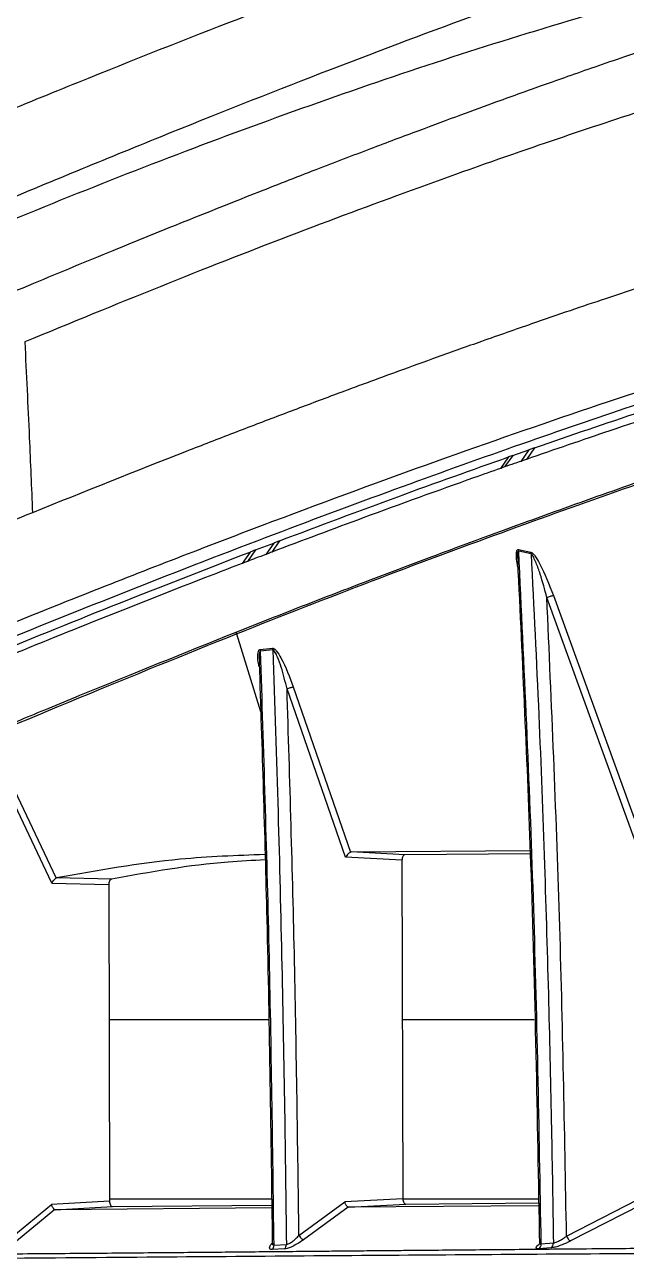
# Model space of a CAD drawing. Extents: x 939 to 1039, y 781 to 934.
# Drawn here: x 1020.579 to 1022.748, y 823.435 to 827.902 of the extents above; entities that cross this region are included whole.
import ezdxf

# ---------------------------------------------------------------- set-up
doc = ezdxf.new("R2010")
doc.units = 0
doc.header["$MEASUREMENT"] = 0
doc.layers.add('1', color=4, linetype='Continuous')

# ---------------------------------------------------------------- blocks, each defined once
blk = doc.blocks.new('Envoy')
at = {"layer": '1', "color": 3, "linetype": 'Continuous', "lineweight": 25}
for p, q in [((83.6703, 27.1688), (83.6408, 27.1273)), ((83.6851, 27.174), (83.6555, 27.1325)), ((83.6851, 27.174), (83.6703, 27.1688)), ((83.6851, 27.174), (83.7435, 27.1945)), ((83.7435, 27.1945), (83.7138, 27.1529)), ((83.7641, 27.2016), (83.7344, 27.1601)), ((83.7641, 27.2016), (83.7435, 27.1945)), ((82.7572, 26.8331), (82.823, 26.8583)), ((82.823, 26.8583), (82.7946, 26.8172)), ((82.8444, 26.8664), (82.8159, 26.8253)), ((82.8444, 26.8664), (82.823, 26.8583)), ((82.7381, 26.8258), (82.7098, 26.7848)), ((82.7572, 26.8331), (82.7289, 26.7921)), ((82.7572, 26.8331), (82.7381, 26.8258)), ((83.7063, 26.8348), (83.7507, 26.8249)), ((83.7513, 26.819), (83.707, 26.8289)), ((83.7513, 26.819), (83.7507, 26.8249)), ((84.1453, 25.7338), (83.8081, 26.6619)), ((83.8317, 26.669), (84.1639, 25.7525)), ((82.6889, 26.5309), (82.7758, 26.2499)), ((82.7742, 26.4744), (82.8184, 26.4791)), ((82.8195, 26.4732), (82.7754, 26.4685)), ((82.8195, 26.4732), (82.8184, 26.4791)), ((83.0821, 25.7247), (82.8711, 26.3324)), ((82.8933, 26.339), (83.1, 25.7433)), ((82.0384, 25.65), (81.8688, 26.0091)), ((82.0226, 25.6313), (81.8484, 26.0008)), ((83.1, 25.7433), (83.1022, 25.7437)), ((83.1022, 25.7437), (83.7475, 25.7492)), ((83.2964, 25.7334), (83.1022, 25.7437)), ((83.748, 25.7373), (83.2964, 25.7334)), ((83.2855, 25.7139), (83.0821, 25.7247)), ((83.2855, 25.7139), (83.2887, 24.493)), ((82.0384, 25.65), (82.0401, 25.6506)), ((82.2378, 25.6455), (82.0401, 25.6506)), ((82.0226, 25.6313), (82.2279, 25.626)), ((82.2279, 25.626), (82.2309, 24.4839)), ((82.2292, 25.1398), (82.8041, 25.1398)), ((83.287, 25.1398), (83.7627, 25.1398)), ((82.2309, 24.4839), (82.0211, 24.4725)), ((82.2309, 24.4928), (82.8151, 24.4928)), ((83.2887, 24.493), (83.0793, 24.4815)), ((83.2887, 24.4928), (83.7778, 24.4928)), ((83.8791, 24.3582), (84.1365, 24.4902)), ((81.8788, 24.3546), (82.0211, 24.4725)), ((82.033, 24.4535), (81.8953, 24.3393)), ((82.0344, 24.4532), (82.033, 24.4535)), ((82.0344, 24.4532), (82.242, 24.4645)), ((82.8156, 24.4599), (82.0344, 24.4532)), ((82.242, 24.4645), (82.8155, 24.4695)), ((82.9139, 24.3606), (83.0793, 24.4815)), ((83.091, 24.4624), (82.93, 24.3446)), ((83.0922, 24.4622), (83.091, 24.4624)), ((83.0922, 24.4622), (83.2997, 24.4736)), ((83.7784, 24.4678), (83.0922, 24.4622)), ((83.2997, 24.4736), (83.7782, 24.4777)), ((84.1481, 24.4708), (83.894, 24.3405)), ((82.862, 24.3117), (82.8176, 24.3094)), ((82.8241, 24.3255), (82.8686, 24.3279)), ((83.823, 24.3153), (83.7791, 24.3119)), ((83.7817, 24.3344), (83.7821, 24.3342)), ((83.7878, 24.3298), (83.8318, 24.3332))]:
    blk.add_line(p, q, dxfattribs=at)
for centre, radius, start, end in [((82.7102, 26.5402), 0.0232, 188.0288, 203.3551), ((82.8033, 24.3246), 0.0208, 313.189, 2.6485), ((82.8479, 24.3269), 0.0208, 312.8739, 2.6979), ((83.768, 24.3283), 0.0198, 303.9862, 4.1181), ((83.812, 24.3318), 0.0198, 303.5551, 4.1453)]:
    blk.add_arc(centre, radius, start, end, dxfattribs=at)
for points, knots in [([(80.2481, 27.7214), (80.4718, 27.8206), (80.9193, 28.0193), (81.5538, 28.2896), (82.1611, 28.5397), (82.7371, 28.7668), (83.2844, 28.973), (83.6218, 29.0911), (83.7906, 29.1501)], [0, 0, 0, 0, 0.166182, 0.332485, 0.499039, 0.665837, 0.832845, 1, 1, 1, 1]), ([(85.2867, 28.9786), (85.2694, 28.9741), (85.2344, 28.9652), (85.1823, 28.9512), (85.1293, 28.9368), (85.0766, 28.9222), (85.0241, 28.9075), (84.9721, 28.8926), (84.8918, 28.8694), (84.7839, 28.8373), (84.6405, 28.7933), (84.4945, 28.7471), (84.347, 28.6991), (84.2126, 28.6544), (84.0918, 28.6133), (83.9847, 28.5764), (83.8868, 28.5422), (83.7979, 28.5107), (83.7126, 28.4802), (83.6139, 28.4446), (83.4915, 28.3999), (83.3402, 28.3437), (83.1664, 28.2782), (82.9688, 28.2024), (82.7462, 28.1154), (82.5024, 28.0183), (82.2374, 27.9108), (81.9511, 27.7924), (81.6371, 27.6599), (81.3168, 27.5226), (81.0963, 27.4257), (80.9937, 27.3807)], [0, 0, 0, 0, 0.016661, 0.033749, 0.050645, 0.067231, 0.083488, 0.099427, 0.115049, 0.156379, 0.195319, 0.238562, 0.278422, 0.314901, 0.344615, 0.371631, 0.39595, 0.417573, 0.436869, 0.457793, 0.488326, 0.523229, 0.562503, 0.606147, 0.654158, 0.706537, 0.759922, 0.817188, 0.878335, 0.943369, 1, 1, 1, 1]), ([(84.0524, 28.9405), (83.8832, 28.8811), (83.5451, 28.7624), (82.9963, 28.555), (82.4187, 28.3266), (81.8095, 28.0749), (81.1728, 27.8028), (80.7237, 27.6029), (80.4992, 27.503)], [0, 0, 0, 0, 0.167157, 0.334161, 0.500955, 0.667509, 0.833814, 1, 1, 1, 1]), ([(80.7192, 27.503), (81.0348, 27.65), (81.6668, 27.9445), (82.6236, 28.3236), (83.5856, 28.6607), (84.2307, 28.8428), (84.553, 28.9338)], [0, 0, 0, 0, 0.249574, 0.499809, 0.750089, 1, 1, 1, 1]), ([(85.1369, 28.6996), (85.1219, 28.6964), (85.0912, 28.69), (85.0442, 28.6778), (84.9958, 28.6656), (84.9466, 28.6527), (84.8968, 28.6395), (84.8464, 28.6259), (84.7954, 28.6118), (84.6529, 28.5719), (84.4212, 28.5032), (84.0838, 28.396), (83.7231, 28.2747), (83.3234, 28.133), (82.8817, 27.9678), (82.4178, 27.7866), (82.0893, 27.6513), (81.9251, 27.5837)], [0, 0, 0, 0, 0.01857, 0.03808, 0.057718, 0.077378, 0.097021, 0.116659, 0.136293, 0.155925, 0.279289, 0.389406, 0.499519, 0.624641, 0.749759, 0.87488, 1, 1, 1, 1]), ([(84.4649, 27.884), (84.4431, 27.8772), (84.3963, 27.8624), (84.3195, 27.8379), (84.231, 27.8093), (84.1302, 27.7763), (84.0163, 27.7384), (83.8896, 27.6956), (83.7412, 27.6446), (83.5814, 27.5887), (83.4211, 27.5315), (83.2822, 27.4812), (83.1736, 27.4414), (83.0848, 27.4086), (83.0079, 27.3799), (82.9265, 27.3493), (82.8443, 27.3183), (82.7613, 27.2867), (82.6775, 27.2545), (82.5929, 27.2218), (82.3566, 27.13), (82.1399, 27.0429), (81.953, 26.9676)], [0, 0, 0, 0, 0.030935, 0.0667, 0.107321, 0.152829, 0.203264, 0.258672, 0.317865, 0.392599, 0.457689, 0.513028, 0.558516, 0.58532, 0.61629, 0.647307, 0.678368, 0.709472, 0.740618, 0.771803, 0.803025, 1, 1, 1, 1]), ([(84.6571, 27.57), (84.5767, 27.5449), (84.3353, 27.4696), (83.9015, 27.3261), (83.3434, 27.1306), (82.7486, 26.9106), (82.1232, 26.6678), (81.4693, 26.4026), (80.7871, 26.1155), (80.077, 25.808), (79.5788, 25.5851), (79.3299, 25.4737)], [0, 0, 0, 0, 0.059176, 0.177657, 0.296142, 0.414606, 0.533071, 0.649759, 0.766539, 0.883316, 1, 1, 1, 1]), ([(81.9251, 27.5837), (81.9307, 27.4687), (81.9406, 27.2634), (81.9492, 27.058), (81.953, 26.9676)], [0, 0, 0, 0, 0.559999, 1, 1, 1, 1]), ([(79.4369, 25.467), (79.6326, 25.5548), (80.0268, 25.7315), (80.599, 25.9817), (81.1613, 26.2221), (81.7099, 26.4503), (82.2462, 26.6666), (82.755, 26.8645), (83.2307, 27.0425), (83.6653, 27.1988), (84.0656, 27.3367), (84.4347, 27.4587), (84.6598, 27.5289), (84.7705, 27.5634)], [0, 0, 0, 0, 0.091503, 0.184255, 0.278388, 0.373689, 0.469634, 0.56825, 0.660208, 0.749357, 0.835644, 0.919152, 1, 1, 1, 1]), ([(83.7641, 27.2016), (83.8937, 27.2463), (84.151, 27.3349), (84.3866, 27.4107), (84.5036, 27.4484)], [0, 0, 0, 0, 0.503526, 1, 1, 1, 1]), ([(84.473, 27.4066), (84.4448, 27.3975), (84.3034, 27.3524), (84.0614, 27.2728), (83.8354, 27.1949), (83.7344, 27.1601)], [0, 0, 0, 0, 0.121422, 0.607164, 1, 1, 1, 1]), ([(82.6872, 26.5369), (82.7674, 26.5686), (82.9292, 26.6325), (83.1124, 26.7029), (83.2419, 26.7521), (83.3182, 26.781), (83.3969, 26.8104), (83.4852, 26.8434), (83.6539, 26.9057), (83.8976, 26.9942), (84.2036, 27.1024), (84.3974, 27.1685), (84.4956, 27.2019)], [0, 0, 0, 0, 0.120873, 0.244066, 0.284059, 0.324432, 0.365184, 0.409718, 0.466942, 0.640184, 0.817851, 1, 1, 1, 1]), ([(82.6889, 26.5309), (82.8536, 26.5957), (83.1829, 26.7253), (83.648, 26.8978), (84.091, 27.0567), (84.3622, 27.1489), (84.4977, 27.195)], [0, 0, 0, 0, 0.250004, 0.500005, 0.750004, 1, 1, 1, 1]), ([(82.8444, 26.8664), (82.988, 26.9204), (83.2726, 27.0275), (83.5386, 27.1221), (83.6703, 27.1688)], [0, 0, 0, 0, 0.505019, 1, 1, 1, 1]), ([(83.6408, 27.1274), (83.6086, 27.116), (83.4477, 27.0592), (83.176, 26.961), (82.9265, 26.867), (82.8159, 26.8253)], [0, 0, 0, 0, 0.12215, 0.610799, 1, 1, 1, 1]), ([(83.6555, 27.1325), (83.6533, 27.1317), (83.6484, 27.13), (83.6435, 27.1283), (83.6408, 27.1273)], [0, 0, 0, 0, 0.443368, 1, 1, 1, 1]), ([(83.7138, 27.1529), (83.7059, 27.1502), (83.6865, 27.1434), (83.6671, 27.1366), (83.6555, 27.1325)], [0, 0, 0, 0, 0.407537, 1, 1, 1, 1]), ([(83.7344, 27.1601), (83.7318, 27.1592), (83.7249, 27.1568), (83.718, 27.1544), (83.7138, 27.1529)], [0, 0, 0, 0, 0.387461, 1, 1, 1, 1]), ([(81.953, 26.9676), (81.7401, 26.8801), (81.3147, 26.705), (80.6378, 26.4129), (79.9391, 26.1031), (79.45, 25.8789), (79.2064, 25.7673)], [0, 0, 0, 0, 0.251744, 0.5032197, 0.7526392, 1, 1, 1, 1]), ([(81.8331, 26.4664), (81.9884, 26.5295), (82.2983, 26.6556), (82.5917, 26.7691), (82.7381, 26.8258)], [0, 0, 0, 0, 0.500854, 1, 1, 1, 1]), ([(82.7946, 26.8172), (82.7824, 26.8125), (82.7605, 26.8042), (82.7385, 26.7958), (82.7289, 26.7921)], [0, 0, 0, 0, 0.559841, 1, 1, 1, 1]), ([(82.8159, 26.8253), (82.8131, 26.8242), (82.806, 26.8215), (82.7989, 26.8188), (82.7946, 26.8172)], [0, 0, 0, 0, 0.396832, 1, 1, 1, 1]), ([(83.7033, 26.7717), (83.7028, 26.7743), (83.7003, 26.7861), (83.6986, 26.802), (83.698, 26.8182), (83.699, 26.8279), (83.7012, 26.8332), (83.7039, 26.835), (83.7055, 26.8349), (83.7063, 26.8348)], [0, 0, 0, 0, 0.100505, 0.444105, 0.625448, 0.77245, 0.895486, 0.948556, 1, 1, 1, 1]), ([(83.707, 26.8289), (83.7067, 26.829), (83.706, 26.8292), (83.7047, 26.8286), (83.7031, 26.8258), (83.7013, 26.8142), (83.703, 26.8015), (83.7044, 26.7917)], [0, 0, 0, 0, 0.040306, 0.081195, 0.167758, 0.359982, 1, 1, 1, 1]), ([(83.707, 26.8289), (83.707, 26.83), (83.707, 26.832), (83.7065, 26.8339), (83.7063, 26.8348)], [0, 0, 0, 0, 0.508806, 1, 1, 1, 1]), ([(83.7878, 24.3298), (83.7804, 24.7465), (83.7656, 25.5801), (83.7265, 26.4126), (83.707, 26.8289)], [0, 0, 0, 0, 0.499974, 1, 1, 1, 1]), ([(83.7507, 26.8249), (83.7517, 26.8245), (83.7537, 26.8238), (83.7588, 26.8196), (83.769, 26.8071), (83.7978, 26.7576), (83.8167, 26.7081), (83.8317, 26.669)], [0, 0, 0, 0, 0.02818, 0.059243, 0.135727, 0.317077, 1, 1, 1, 1]), ([(83.8081, 26.6619), (83.8007, 26.6902), (83.7895, 26.7325), (83.7723, 26.7804), (83.7625, 26.803), (83.7571, 26.8129), (83.7542, 26.8168), (83.7525, 26.8184), (83.7517, 26.8188), (83.7513, 26.819)], [0, 0, 0, 0, 0.513589, 0.767234, 0.890271, 0.948377, 0.975297, 0.987942, 1, 1, 1, 1]), ([(83.7513, 26.819), (83.761, 26.6251), (83.7796, 26.2516), (83.7998, 25.7121), (83.8146, 25.2149), (83.8251, 24.76), (83.8296, 24.4708), (83.8318, 24.3332)], [0, 0, 0, 0, 0.234114, 0.451177, 0.651175, 0.834112, 1, 1, 1, 1]), ([(82.7098, 26.7847), (82.6744, 26.7711), (82.4973, 26.703), (82.1995, 26.5859), (81.9276, 26.4753), (81.8065, 26.426)], [0, 0, 0, 0, 0.121705, 0.608565, 1, 1, 1, 1]), ([(82.7289, 26.7921), (82.7262, 26.7911), (82.7199, 26.7886), (82.7135, 26.7862), (82.7098, 26.7848)], [0, 0, 0, 0, 0.415251, 1, 1, 1, 1]), ([(83.7025, 26.7916), (83.7198, 26.428), (83.7588, 25.6074), (83.7735, 24.7857), (83.7817, 24.3281)], [0, 0, 0, 0, 0.44311, 1, 1, 1, 1]), ([(83.8081, 26.6619), (83.8104, 26.6628), (83.8146, 26.6646), (83.8213, 26.6667), (83.8273, 26.6684), (83.8302, 26.6688), (83.8317, 26.669)], [0, 0, 0, 0, 0.2651057, 0.4999801, 0.7348707, 1, 1, 1, 1]), ([(83.8791, 24.3582), (83.8723, 24.7423), (83.8588, 25.5106), (83.825, 26.2781), (83.8081, 26.6619)], [0, 0, 0, 0, 0.499948, 1, 1, 1, 1]), ([(81.5234, 26.0586), (81.5553, 26.0721), (81.6196, 26.0992), (81.716, 26.1396), (81.8133, 26.1802), (81.9113, 26.221), (82.0152, 26.264), (82.2791, 26.3729), (82.5016, 26.4623), (82.6872, 26.5369)], [0, 0, 0, 0, 0.078852, 0.158953, 0.240302, 0.322898, 0.40674, 0.504921, 1, 1, 1, 1]), ([(81.5265, 26.0501), (81.7267, 26.1348), (82.127, 26.3042), (82.5016, 26.4554), (82.6889, 26.5309)], [0, 0, 0, 0, 0.499999, 1, 1, 1, 1]), ([(82.7709, 26.4117), (82.7691, 26.4202), (82.765, 26.4385), (82.7656, 26.4587), (82.7687, 26.4701), (82.7716, 26.4736), (82.7734, 26.4741), (82.7742, 26.4744)], [0, 0, 0, 0, 0.333121, 0.715402, 0.874114, 0.93956, 1, 1, 1, 1]), ([(82.7754, 26.4685), (82.7751, 26.4683), (82.7744, 26.4681), (82.7733, 26.4669), (82.7718, 26.4636), (82.7696, 26.4508), (82.771, 26.4372), (82.7722, 26.4265)], [0, 0, 0, 0, 0.037641, 0.076858, 0.160171, 0.341194, 1, 1, 1, 1]), ([(82.7754, 26.4685), (82.7753, 26.4695), (82.7751, 26.4715), (82.7745, 26.4734), (82.7742, 26.4744)], [0, 0, 0, 0, 0.508796, 1, 1, 1, 1]), ([(82.8241, 24.3255), (82.8194, 24.6828), (82.8099, 25.3973), (82.7869, 26.1114), (82.7754, 26.4685)], [0, 0, 0, 0, 0.499983, 1, 1, 1, 1]), ([(82.8184, 26.4791), (82.8193, 26.4791), (82.8213, 26.479), (82.8262, 26.4762), (82.8363, 26.4654), (82.8633, 26.4204), (82.8802, 26.3747), (82.8933, 26.339)], [0, 0, 0, 0, 0.029456, 0.060748, 0.136348, 0.324705, 1, 1, 1, 1]), ([(82.8711, 26.3324), (82.8646, 26.3584), (82.855, 26.3972), (82.8394, 26.441), (82.8303, 26.4612), (82.825, 26.4697), (82.8221, 26.4725), (82.8206, 26.4733), (82.8199, 26.4732), (82.8195, 26.4732)], [0, 0, 0, 0, 0.516785, 0.771131, 0.893486, 0.950197, 0.975981, 0.988138, 1, 1, 1, 1]), ([(82.8195, 26.4732), (82.8262, 26.2777), (82.8391, 25.8979), (82.8526, 25.3447), (82.8625, 24.8251), (82.8666, 24.4899), (82.8686, 24.3279)], [0, 0, 0, 0, 0.273503, 0.531333, 0.773496, 1, 1, 1, 1]), ([(82.7705, 26.4265), (82.7806, 26.1177), (82.8033, 25.418), (82.8127, 24.7179), (82.8179, 24.3267)], [0, 0, 0, 0, 0.441223, 1, 1, 1, 1]), ([(82.8711, 26.3324), (82.8733, 26.3332), (82.8773, 26.3348), (82.8835, 26.3367), (82.8892, 26.3383), (82.8919, 26.3388), (82.8933, 26.339)], [0, 0, 0, 0, 0.26407, 0.499991, 0.735931, 1, 1, 1, 1]), ([(82.9139, 24.3606), (82.9096, 24.6893), (82.9009, 25.3467), (82.881, 26.0039), (82.8711, 26.3324)], [0, 0, 0, 0, 0.4999651, 1, 1, 1, 1]), ([(82.7911, 25.7344), (82.6892, 25.7307), (82.4383, 25.7215), (82.1885, 25.677), (82.0401, 25.6506)], [0, 0, 0, 0, 0.4059761, 1, 1, 1, 1]), ([(83.1, 25.7433), (83.0989, 25.7426), (83.0965, 25.7412), (83.0919, 25.7369), (83.0868, 25.7312), (83.0837, 25.7269), (83.0821, 25.7247)], [0, 0, 0, 0, 0.219521, 0.459511, 0.720358, 1, 1, 1, 1]), ([(83.2964, 25.7334), (83.295, 25.7331), (83.2921, 25.7325), (83.2885, 25.7279), (83.286, 25.7215), (83.2857, 25.7164), (83.2855, 25.7139)], [0, 0, 0, 0, 0.255104, 0.508095, 0.753524, 1, 1, 1, 1]), ([(82.7917, 25.715), (82.7472, 25.7129), (82.5622, 25.7042), (82.3779, 25.6709), (82.2378, 25.6455)], [0, 0, 0, 0, 0.240069, 1, 1, 1, 1]), ([(82.0226, 25.6313), (82.024, 25.6335), (82.0267, 25.6377), (82.0312, 25.6434), (82.0353, 25.6478), (82.0375, 25.6493), (82.0384, 25.65)], [0, 0, 0, 0, 0.278423, 0.538372, 0.791255, 1, 1, 1, 1]), ([(82.2378, 25.6455), (82.2364, 25.645), (82.2338, 25.644), (82.2306, 25.6393), (82.2283, 25.6332), (82.228, 25.6284), (82.2279, 25.626)], [0, 0, 0, 0, 0.255587, 0.508906, 0.754128, 1, 1, 1, 1]), ([(82.2309, 24.4839), (82.2311, 24.4813), (82.2314, 24.4762), (82.234, 24.4699), (82.2376, 24.4653), (82.2405, 24.4648), (82.242, 24.4645)], [0, 0, 0, 0, 0.245229, 0.492618, 0.743515, 1, 1, 1, 1]), ([(83.2887, 24.493), (83.2889, 24.4904), (83.2892, 24.4853), (83.2918, 24.4789), (83.2954, 24.4744), (83.2983, 24.4739), (83.2997, 24.4736)], [0, 0, 0, 0, 0.246021, 0.493943, 0.744384, 1, 1, 1, 1]), ([(82.033, 24.4535), (82.0322, 24.454), (82.0304, 24.4552), (82.0273, 24.4594), (82.024, 24.4653), (82.0221, 24.4699), (82.0211, 24.4725)], [0, 0, 0, 0, 0.224091, 0.483161, 0.706085, 1, 1, 1, 1]), ([(83.091, 24.4624), (83.0902, 24.4629), (83.0884, 24.4639), (83.0852, 24.4682), (83.082, 24.4742), (83.0803, 24.4788), (83.0793, 24.4815)], [0, 0, 0, 0, 0.226475, 0.486399, 0.708774, 1, 1, 1, 1]), ([(82.8686, 24.3279), (82.87, 24.3281), (82.8729, 24.3286), (82.8803, 24.3321), (82.8906, 24.3387), (82.903, 24.3489), (82.9103, 24.3567), (82.9139, 24.3606)], [0, 0, 0, 0, 0.114008, 0.232508, 0.480991, 0.739025, 1, 1, 1, 1]), ([(82.9139, 24.3606), (82.9154, 24.3586), (82.9181, 24.3547), (82.9226, 24.3498), (82.9268, 24.346), (82.9289, 24.3451), (82.93, 24.3446)], [0, 0, 0, 0, 0.2651385, 0.5000068, 0.7348851, 1, 1, 1, 1]), ([(83.8318, 24.3332), (83.8332, 24.3335), (83.836, 24.334), (83.8433, 24.3366), (83.8538, 24.3415), (83.8672, 24.3492), (83.8751, 24.3552), (83.8791, 24.3582)], [0, 0, 0, 0, 0.117224, 0.238094, 0.488531, 0.744788, 1, 1, 1, 1]), ([(83.8791, 24.3582), (83.8797, 24.357), (83.8808, 24.3546), (83.8833, 24.3503), (83.8866, 24.3458), (83.8899, 24.3426), (83.8923, 24.3409), (83.8934, 24.3407), (83.894, 24.3405)], [0, 0, 0, 0, 0.136425, 0.266559, 0.499982, 0.733491, 0.863559, 1, 1, 1, 1]), ([(84.6461, 24.3177), (84.6203, 24.3175), (84.5663, 24.317), (84.4802, 24.3162), (84.3852, 24.3153), (84.281, 24.3144), (84.1674, 24.3133), (84.0379, 24.3122), (83.9047, 24.311), (83.7708, 24.3098), (83.6459, 24.3087), (83.5233, 24.3077), (83.4199, 24.3067), (83.3347, 24.306), (83.2633, 24.3053), (83.1873, 24.3047), (83.1066, 24.3039), (83.0212, 24.3031), (82.891, 24.3019), (82.7173, 24.3002), (82.4866, 24.2982), (82.238, 24.296), (81.97, 24.2938), (81.6987, 24.2916), (81.4852, 24.2899), (81.3312, 24.2886), (81.2348, 24.2878), (81.1348, 24.2869), (81.0312, 24.2861), (80.9239, 24.2852), (80.8355, 24.2845), (80.7673, 24.2839), (80.7095, 24.2834), (80.6323, 24.2828), (80.5272, 24.282), (80.3971, 24.2809), (80.2414, 24.2796), (80.1277, 24.2787), (80.0668, 24.2782)], [0, 0, 0, 0, 0.020725, 0.043459, 0.068203, 0.094957, 0.123719, 0.154491, 0.191833, 0.221797, 0.251605, 0.281257, 0.308509, 0.323986, 0.340419, 0.357809, 0.376156, 0.395459, 0.415718, 0.463883, 0.511317, 0.567457, 0.624789, 0.681766, 0.736941, 0.755717, 0.775071, 0.795005, 0.815518, 0.83661, 0.858281, 0.867297, 0.876345, 0.891857, 0.911979, 0.93671, 0.96605, 1, 1, 1, 1]), ([(82.8176, 24.3094), (82.8156, 24.3095), (82.8117, 24.3096), (82.8081, 24.3126), (82.808, 24.3184), (82.8107, 24.3253), (82.8148, 24.33), (82.8158, 24.3313)], [0, 0, 0, 0, 0.171303, 0.348358, 0.624719, 0.901491, 1, 1, 1, 1]), ([(82.8183, 24.3331), (82.8182, 24.3312), (82.8181, 24.328), (82.8206, 24.3257), (82.8229, 24.3256), (82.8241, 24.3255)], [0, 0, 0, 0, 0.442039, 0.725678, 1, 1, 1, 1]), ([(82.93, 24.3446), (82.922, 24.3391), (82.9077, 24.3293), (82.8871, 24.3189), (82.8717, 24.313), (82.865, 24.3121), (82.862, 24.3117)], [0, 0, 0, 0, 0.344163, 0.614001, 0.826356, 1, 1, 1, 1]), ([(83.7791, 24.3119), (83.7762, 24.312), (83.7705, 24.3121), (83.769, 24.316), (83.7724, 24.3214), (83.7777, 24.3265), (83.7816, 24.3294), (83.7829, 24.3303)], [0, 0, 0, 0, 0.248622, 0.472092, 0.741649, 0.915747, 1, 1, 1, 1]), ([(83.7821, 24.3343), (83.782, 24.333), (83.7819, 24.3309), (83.7844, 24.3296), (83.7867, 24.3297), (83.7878, 24.3298)], [0, 0, 0, 0, 0.442675, 0.724717, 1, 1, 1, 1]), ([(83.8688, 24.3289), (83.8617, 24.3261), (83.8488, 24.3211), (83.8328, 24.3166), (83.826, 24.3157), (83.823, 24.3153)], [0, 0, 0, 0, 0.407068, 0.739874, 1, 1, 1, 1]), ([(83.894, 24.3405), (83.89, 24.3385), (83.8819, 24.3344), (83.8732, 24.3307), (83.8688, 24.3289)], [0, 0, 0, 0, 0.4985234, 1, 1, 1, 1]), ([(84.6337, 24.2986), (84.476, 24.2973), (84.1606, 24.2948), (83.6471, 24.2912), (83.1092, 24.2875), (82.5483, 24.283), (81.9658, 24.2786), (81.3581, 24.2731), (80.7264, 24.2668), (80.2809, 24.2624), (80.0582, 24.2602)], [0, 0, 0, 0, 0.124988, 0.249985, 0.374989, 0.499998, 0.625005, 0.750009, 0.875008, 1, 1, 1, 1])]:
    blk.add_open_spline(points, degree=3, knots=knots, dxfattribs=at)

msp = doc.modelspace()

# ---------------------------------------------------------------- block references
at = {"layer": '1'}
msp.add_blockref('Envoy', (938.6538, 799.1744), dxfattribs=at)

doc.saveas('drawing.dxf')
